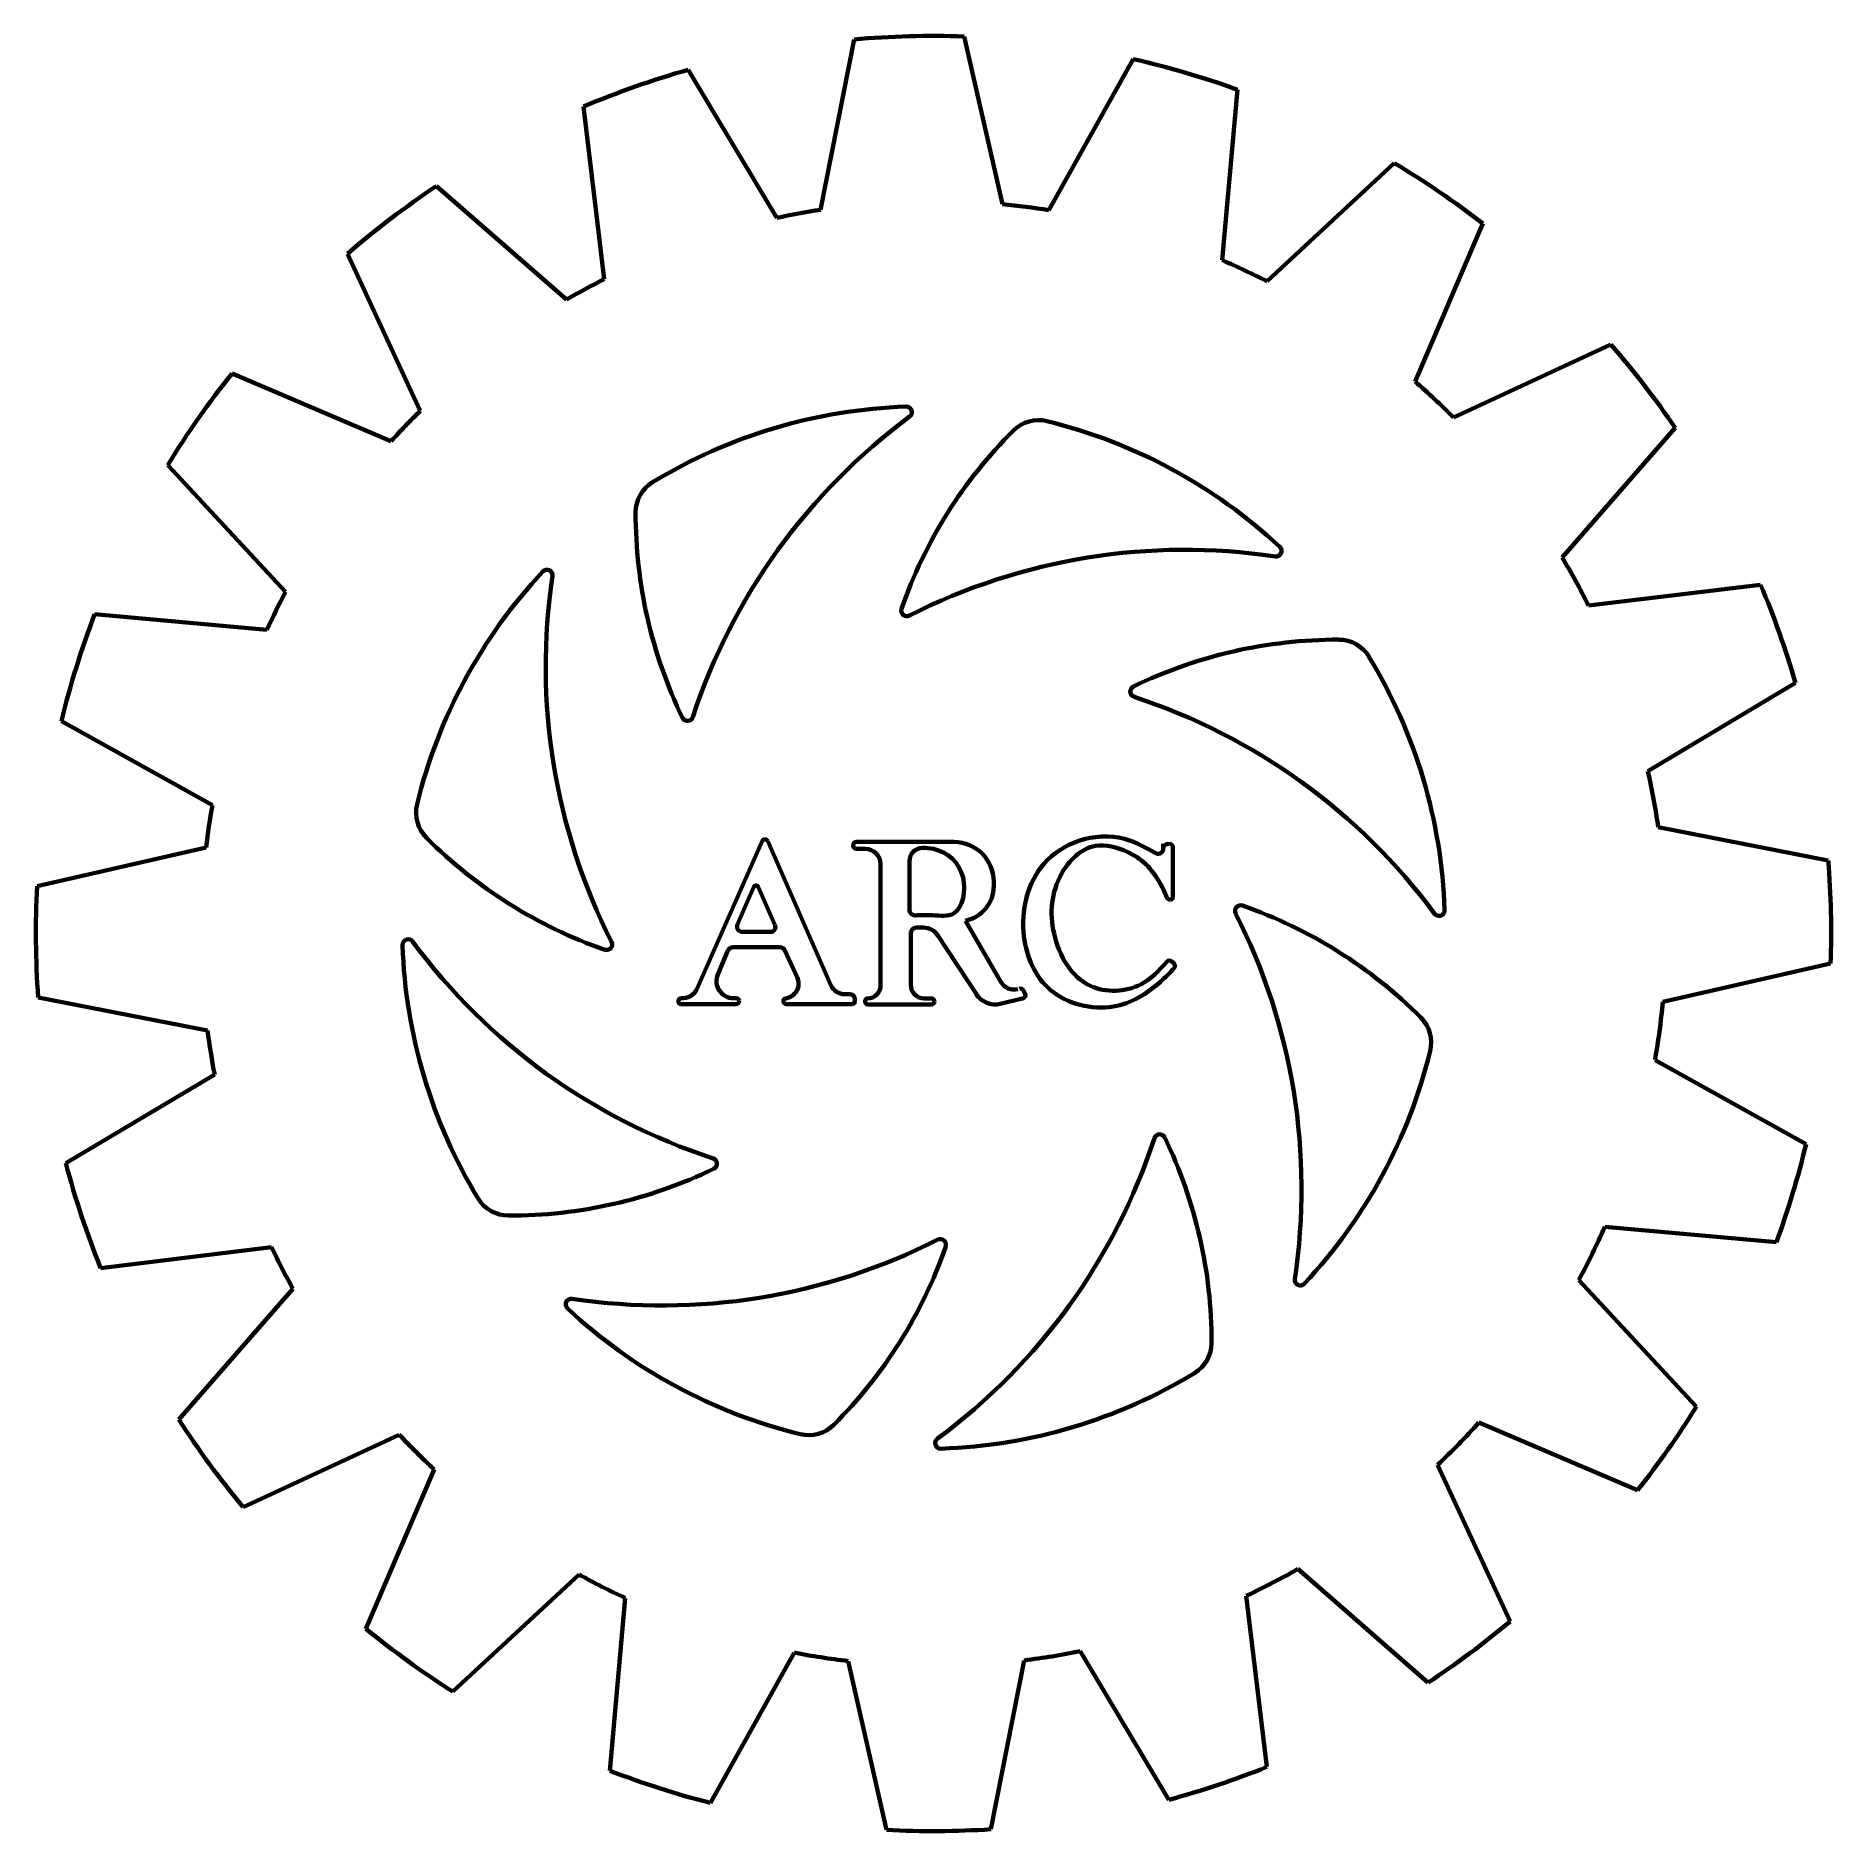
# Model space of a CAD drawing. Header units: millimetres. Extents: x -14.3 to 14.3, y -14.3 to 14.3.
import ezdxf

# ---------------------------------------------------------------- set-up
doc = ezdxf.new("R2010")
doc.units = ezdxf.units.MM
doc.layers.get('0').update_dxf_attribs({"color": 253, "lineweight": 70, "true_color": 0x8faf8f})

msp = doc.modelspace()

# ---------------------------------------------------------------- linework, layer by layer
for p, q in [((-1.257, 14.197), (-1.789, 11.492)), ((0.488, 14.244), (1.097, 11.579)), ((-3.893, 13.715), (-2.487, 11.361)), ((3.173, 13.885), (1.837, 11.486)), ((-5.555, 13.129), (-5.224, 10.39)), ((4.832, 13.399), (4.588, 10.689)), ((7.321, 12.231), (5.301, 10.355)), ((-7.89, 11.867), (-5.827, 10.064)), ((8.728, 11.271), (7.653, 8.762)), ((-9.305, 10.794), (-8.147, 8.298)), ((10.758, 9.354), (8.259, 8.194)), ((-11.135, 8.893), (-8.612, 7.815)), ((11.782, 8.027), (9.986, 5.971)), ((-12.157, 7.436), (-10.287, 5.423)), ((13.138, 5.537), (10.405, 5.207)), ((-13.319, 5.068), (-10.582, 4.822)), ((13.691, 3.978), (11.347, 2.577)), ((-13.846, 3.371), (-11.449, 2.037)), ((-3.757, -0.887), (-2.718, 1.465)), ((-2.628, 1.465), (-1.626, -0.821)), ((-1.225, 1.452), (0.329, 1.452)), ((14.211, 1.157), (11.513, 1.686)), ((-14.231, 0.75), (-11.549, 1.362)), ((-1.215, 1.341), (-1.079, 1.341)), ((-0.378, 0.375), (-0.378, 1.149)), ((3.651, 1.42), (3.651, 1.342)), ((3.803, 0.573), (3.803, 1.373)), ((-0.837, 1.099), (-0.837, -0.825)), ((-2.851, 0.739), (-3.11, 0.147)), ((-2.514, 0.133), (-2.779, 0.739)), ((0.961, 0.821), (0.961, 0.752)), ((-3.028, 0.022), (-2.587, 0.022)), ((-0.354, -0.825), (-0.354, 0.012)), ((-0.275, 0.091), (-0.154, 0.091)), ((1.074, -0.772), (0.514, 0.201)), ((-3.421, -0.652), (-3.261, -0.274)), ((-2.437, -0.219), (-3.179, -0.219)), ((-2.161, -0.694), (-2.357, -0.271)), ((0.075, -0.033), (0.684, -0.967)), ((3.79, -0.445), (3.816, -0.468)), ((14.251, -0.48), (11.586, -1.088)), ((-14.215, -1.016), (-11.527, -1.544)), ((-3.134, -1.125), (-4.008, -1.125)), ((-3.124, -1.031), (-3.17, -1.031)), ((-1.285, -1.123), (-2.331, -1.123)), ((-1.405, -0.966), (-1.326, -0.966)), ((-1.246, -1.045), (-1.246, -1.084)), ((-1.082, -1.033), (-1.082, -1.033)), ((-1.043, -1.127), (-0.028, -1.127)), ((-0.032, -1.033), (-0.147, -1.033)), ((1.064, -1.119), (1.418, -1.034)), ((1.456, -0.95), (1.434, -0.91)), ((-13.776, -3.651), (-11.412, -2.241)), ((13.86, -3.346), (11.462, -2.011)), ((13.389, -4.903), (10.664, -4.658)), ((-13.224, -5.315), (-10.508, -4.985)), ((-11.982, -7.718), (-10.17, -5.644)), ((12.118, -7.515), (10.252, -5.506)), ((-10.96, -9.112), (-8.48, -7.961)), ((11.185, -8.843), (8.666, -7.767)), ((-9.01, -11.045), (-7.927, -8.512)), ((9.161, -10.926), (8.009, -8.442)), ((-7.628, -12.042), (-5.626, -10.182)), ((7.856, -11.899), (5.79, -10.094)), ((5.296, -13.238), (4.968, -10.523)), ((-5.138, -13.297), (-4.891, -10.555)), ((3.741, -13.758), (2.332, -11.4)), ((-3.538, -13.81), (-2.209, -11.423)), ((-0.742, -14.237), (-1.354, -11.556)), ((0.916, -14.227), (1.442, -11.546))]:
    msp.add_line(p, q)
for centre, radius, start, end in [((0.004, -0.002), 14.255, 88.0507, 95.0753), ((0.004, -0.002), 14.26, 105.8601, 112.9446), ((0.004, -0.002), 14.244, 70.184, 77.1437), ((0.004, -0.002), 14.255, 52.2617, 59.1126), ((0.004, -0.002), 14.255, 123.6269, 130.7687), ((0.004, -0.002), 11.633, 98.8621, 102.3639), ((0.004, -0.002), 11.633, 80.9321, 84.6082), ((0.004, -0.002), 11.633, 62.9087, 66.7884), ((0.004, -0.002), 11.633, 116.7056, 120.0793), ((0.004, -0.002), 14.255, 34.2806, 41.0212), ((0.004, -0.002), 14.255, 141.3889, 148.5482), ((0.004, -0.002), 11.633, 44.7943, 48.887), ((0.004, -0.002), 11.633, 134.4783, 137.7819), ((-0.154, 0.091), 8.279, 91.9171, 121.3132), ((-0.428, 8.277), 0.0889, 306.4635, 91.9171), ((5.369, 0.433), 9.665, 126.4635, 161.9015), ((6.543, 2.703), 7.462, 134.9159, 160.8172), ((1.672, 7.588), 0.563, 76.3132, 134.9159), ((-0.154, 0.091), 8.279, 46.9171, 76.3132), ((-4.164, 6.684), 0.563, 121.3132, 179.9159), ((2.735, 6.673), 7.462, 179.9159, 205.8172), ((3.993, -3.573), 9.665, 81.4635, 116.9015), ((5.441, 6.073), 0.0889, 261.4635, 46.9171), ((-0.154, 0.091), 8.279, 136.9171, 166.3132), ((-6.136, 5.686), 0.0889, 351.4635, 136.9171), ((0.004, -0.002), 11.633, 26.6002, 30.8948), ((0.004, -0.002), 11.633, 152.2026, 155.5011), ((3.51, 4.238), 9.665, 171.4635, 206.9015), ((0.004, -0.002), 14.255, 16.2131, 22.8661), ((-0.42, 5.126), 0.0889, 160.8172, 296.9015), ((0.004, -0.002), 14.255, 159.1643, 166.3107), ((6.429, -2.797), 7.462, 89.9159, 115.8172), ((6.439, 4.101), 0.563, 31.3132, 89.9159), ((-0.154, 0.091), 8.279, 1.9171, 31.3132), ((3.218, 3.84), 0.0889, 115.8172, 251.9015), ((0.188, -5.432), 9.665, 36.4635, 71.9015), ((-3.902, 3.463), 0.0889, 205.8172, 341.9015), ((0.004, -0.002), 11.633, 8.3457, 12.8107), ((0.004, -0.002), 11.633, 169.9057, 173.2643), ((-7.651, 1.917), 0.563, 166.3132, 224.9159), ((-2.766, 6.788), 7.462, 224.9159, 250.8172), ((-2.673, 1.445), 0.0495, 23.6542, 156.1683), ((-1.225, 1.405), 0.0475, 90, 181.113), ((0.329, 0.821), 0.632, 0, 90), ((-1.215, 1.4), 0.0583, 176.0059, 270), ((-1.079, 1.099), 0.242, 0, 90), ((-0.17, 1.149), 0.208, 90.9287, 180), ((3.572, 1.342), 0.0791, 245.9895, 0), ((3.729, 1.342), 0.0784, 79.1567, 180), ((3.755, 1.373), 0.0475, 0, 103.9343), ((0.004, -0.002), 14.255, 358.0787, 4.6626), ((0.004, -0.002), 14.255, 176.9749, 184.0792), ((-2.815, 0.723), 0.0389, 23.6542, 156.3458), ((0.398, 0.752), 0.563, 281.8544, 0), ((3.764, 0.596), 0.0615, 196.8012, 270), ((3.764, 0.573), 0.0389, 270, 0), ((-0.289, 0.375), 0.0889, 180, 272.8811), ((4.881, 0.358), 0.0889, 70.8172, 206.9015), ((-3.817, -4.056), 9.665, 351.4635, 26.9015), ((2.458, -6.606), 7.462, 44.9159, 70.8172), ((8.032, 0.365), 0.0889, 216.4635, 1.9171), ((-3.028, 0.111), 0.0889, 156.3458, 270), ((-2.587, 0.101), 0.0791, 270, 23.6542), ((-0.275, 0.012), 0.0791, 90, 180), ((-0.154, -0.181), 0.272, 33.1071, 90), ((-8.339, -0.183), 0.0889, 36.4635, 181.9171), ((-0.154, 0.091), 8.279, 181.9171, 211.3132), ((-0.495, 5.614), 9.665, 216.4635, 251.9015), ((-5.188, -0.175), 0.0889, 250.8172, 26.9015), ((-3.179, -0.308), 0.0889, 90, 157.0381), ((-2.437, -0.308), 0.0889, 24.8269, 90), ((3.751, -0.489), 0.0583, 49.0952, 138.7671), ((3.775, -0.516), 0.0628, 323.2081, 49.0952), ((-3.17, -0.759), 0.272, 157.0381, 270), ((-2.381, -0.795), 0.242, 277.9713, 24.8269), ((-1.405, -0.724), 0.242, 203.6542, 270), ((-1.044, -0.825), 0.208, 270.2701, 0), ((-0.147, -0.825), 0.208, 180, 270), ((1.284, -0.651), 0.242, 210.0173, 283.4452), ((-4.008, -1.069), 0.0389, 84.1425, 193.1134), ((-4.008, -1.086), 0.0389, 168.4751, 270), ((-3.979, -0.789), 0.242, 264.1425, 336.2751), ((-3.134, -1.075), 0.0495, 270, 3.0567), ((-3.124, -1.07), 0.0389, 356.5529, 90), ((-2.342, -1.073), 0.0389, 97.9713, 180), ((-2.331, -1.073), 0.0495, 180, 270), ((-1.326, -1.045), 0.0791, 0, 90), ((-1.285, -1.084), 0.0389, 270, 0), ((-1.043, -1.071), 0.0389, 90.2701, 192.685), ((-1.043, -1.089), 0.0389, 167.315, 270), ((-0.032, -1.082), 0.0495, 0, 90), ((-0.028, -1.082), 0.0454, 270, 0), ((0.981, -0.773), 0.355, 213.1071, 283.4218), ((1.381, -0.936), 0.0593, 26.71, 102.9911), ((1.405, -0.977), 0.0583, 283.4218, 28.4218), ((0.004, -0.002), 11.633, 350.0558, 354.643), ((7.344, -1.735), 0.563, 346.3132, 44.9159), ((0.004, -0.002), 11.633, 187.6166, 191.0951), ((-0.154, 0.091), 8.279, 316.9171, 346.3132), ((-5.676, -0.25), 9.665, 306.4635, 341.9015), ((3.595, -3.28), 0.0889, 25.8172, 161.9015), ((-3.042, -6.491), 7.462, 359.9159, 25.8172), ((0.004, -0.002), 14.255, 339.8902, 346.4308), ((0.004, -0.002), 14.255, 194.8309, 201.8851), ((-3.525, -3.657), 0.0889, 295.8172, 71.9015), ((-6.736, 2.979), 7.462, 269.9159, 295.8172), ((-6.746, -3.919), 0.563, 211.3132, 269.9159), ((0.004, -0.002), 11.633, 331.7592, 336.4079), ((0.004, -0.002), 11.633, 205.3636, 209.0101), ((-4.3, 3.755), 9.665, 261.4635, 296.9015), ((-6.85, -2.521), 7.462, 314.9159, 340.8172), ((0.113, -4.943), 0.0889, 340.8172, 116.9015), ((5.828, -5.503), 0.0889, 171.4635, 316.9171), ((-5.748, -5.891), 0.0889, 81.4635, 226.9171), ((-0.154, 0.091), 8.279, 226.9171, 256.3132), ((3.857, -6.501), 0.563, 301.3132, 359.9159), ((-0.154, 0.091), 8.279, 271.9171, 301.3132), ((0.004, -0.002), 14.255, 321.666, 328.1934), ((0.004, -0.002), 14.255, 212.7718, 219.7223), ((0.004, -0.002), 11.633, 223.1712, 227.0179), ((-1.979, -7.406), 0.563, 256.3132, 314.9159), ((0.004, -0.002), 11.633, 313.4847, 318.1281), ((0.12, -8.095), 0.0889, 126.4635, 271.9171), ((0.004, -0.002), 11.633, 241.0579, 245.1176), ((0.004, -0.002), 11.633, 295.259, 299.8309), ((0.004, -0.002), 14.255, 230.778, 237.6316), ((0.004, -0.002), 14.255, 303.4281, 309.9735), ((0.004, -0.002), 11.633, 277.1041, 281.5453), ((0.004, -0.002), 11.633, 259.0348, 263.2995), ((0.004, -0.002), 14.255, 248.8577, 255.613), ((0.004, -0.002), 14.255, 285.1996, 291.7927), ((0.004, -0.002), 14.255, 267.003, 273.6685)]:
    msp.add_arc(centre, radius, start, end)
for points, knots in [([(3.539, 1.27), (3.376, 1.362), (2.999, 1.575), (2.31, 1.534), (1.549, 1.043), (1.306, 0.016), (1.77, -1.036), (2.831, -1.299), (3.488, -0.905), (3.754, -0.627), (3.825, -0.553)], [0.0165675, 0.0165675, 0.0165675, 0.0165675, 0.1025434, 0.214782, 0.316554, 0.5041695, 0.6526895, 0.8141828, 0.9454157, 0.99294, 0.99294, 0.99294, 0.99294]), ([(-0.174, 1.356), (-0.114, 1.357), (0.169, 1.34), (0.588, 0.976), (0.432, 0.232), (0.021, 0.297), (-0.196, 0.291), (-0.285, 0.286)], [0.0829547, 0.0829547, 0.0829547, 0.0829547, 0.1567106, 0.4356648, 0.6836172, 0.846548, 0.9601969, 0.9601969, 0.9601969, 0.9601969]), ([(3.708, -0.451), (3.585, -0.591), (3.274, -0.924), (2.338, -0.963), (1.815, -0.026), (1.893, 0.895), (2.49, 1.492), (3.195, 1.289), (3.5, 1.013), (3.69, 0.628), (3.705, 0.578)], [0.0101467, 0.0101467, 0.0101467, 0.0101467, 0.108262, 0.2512867, 0.4322999, 0.6034772, 0.7282039, 0.8204077, 0.9539183, 0.9870932, 0.9870932, 0.9870932, 0.9870932])]:
    msp.add_open_spline(points, degree=3, knots=knots)

doc.saveas('drawing.dxf')
